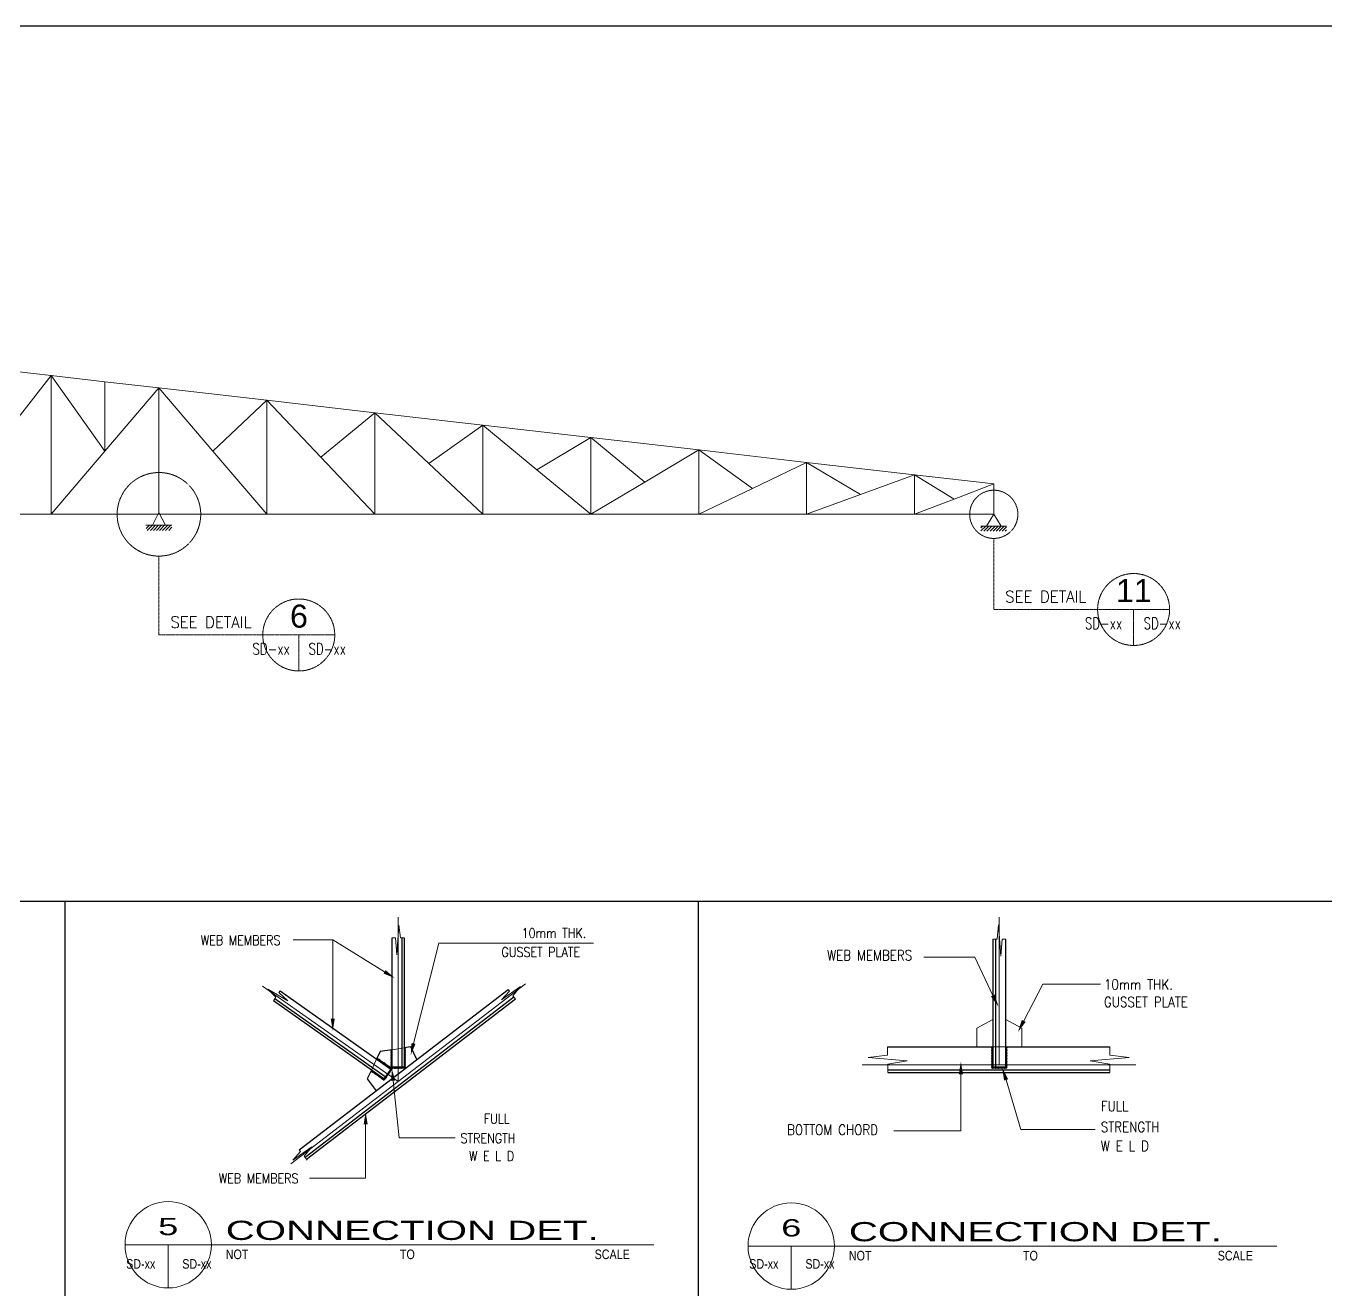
# Model space of a CAD drawing. Header units: millimetres. Extents: x -14320 to 437400, y -59080 to 73710.
# Drawn here: x 15767 to 36180, y -33711 to -13951 of the extents above; entities that cross this region are included whole.
import ezdxf
from ezdxf.enums import TextEntityAlignment as Align

# ---------------------------------------------------------------- set-up
doc = ezdxf.new("R2010")
doc.units = ezdxf.units.MM
doc.header["$LTSCALE"] = 10
doc.header["$MEASUREMENT"] = 0
doc.linetypes.add('HIDDEN', pattern=[0.375, 0.25, -0.125])
doc.linetypes.add('PHANTOM2', pattern=[1.25, 0.625, -0.125, 0.125, -0.125, 0.125, -0.125])
for name, color, linetype in [('8', 8, 'Continuous'), ('ANG', 5, 'Continuous'), ('truss', 3, 'Continuous')]:
    doc.layers.add(name, color=color, linetype=linetype)
for name, color, linetype, lineweight in [('DIM', 8, 'Continuous', 5), ('S-Anno-Symb', 143, 'PHANTOM2', 13), ('S-DETL-LW35', 3, 'Continuous', 9), ('TEXT', 2, 'Continuous', 20)]:
    doc.layers.add(name, color=color, linetype=linetype, lineweight=lineweight)
doc.styles.add('1', font='simplex.shx', dxfattribs={"width": 0.85, "height": 40})
doc.styles.add('2', font='simplex.shx', dxfattribs={"width": 0.95, "height": 40})
doc.styles.add('SHEETNAME', font='simplex.shx', dxfattribs={"width": 0.75, "height": 200})
doc.styles.add('TITLE1', font='HELV.shx', dxfattribs={"height": 500})
doc.styles.add('TITLE2', font='HELV.shx', dxfattribs={"height": 400})

# ---------------------------------------------------------------- blocks, each defined once
blk = doc.blocks.new('*X131')
at = {"color": 0}
for p, q in [((34.8082, 40.9522), (34.8116, 40.9555)), ((34.8142, 40.947), (34.8082, 40.953)), ((34.8082, 40.9462), (34.8142, 40.9522)), ((34.8142, 40.941), (34.8082, 40.947)), ((34.8082, 40.9402), (34.8142, 40.9462)), ((34.8142, 40.935), (34.8082, 40.941)), ((34.8082, 40.9342), (34.8142, 40.9402)), ((34.8142, 40.929), (34.8082, 40.935)), ((34.8082, 40.9282), (34.8142, 40.9342)), ((34.8142, 40.923), (34.8082, 40.929)), ((34.8082, 40.9222), (34.8142, 40.9282)), ((34.8142, 40.953), (34.8117, 40.9555)), ((34.8642, 40.9542), (34.8656, 40.9555)), ((34.8642, 40.9482), (34.8702, 40.9542)), ((34.8702, 40.945), (34.8642, 40.951)), ((34.8642, 40.9422), (34.8702, 40.9482)), ((34.8702, 40.939), (34.8642, 40.945)), ((34.8642, 40.9362), (34.8702, 40.9422)), ((34.8702, 40.933), (34.8642, 40.939)), ((34.8642, 40.9302), (34.8702, 40.9362)), ((34.8702, 40.927), (34.8642, 40.933)), ((34.8642, 40.9242), (34.8702, 40.9302)), ((34.8702, 40.951), (34.8657, 40.9555)), ((34.8142, 40.917), (34.8082, 40.923)), ((34.8082, 40.9162), (34.8142, 40.9222)), ((34.8142, 40.911), (34.8082, 40.917)), ((34.8082, 40.9102), (34.8142, 40.9162)), ((34.8142, 40.905), (34.8082, 40.911)), ((34.8082, 40.9042), (34.8142, 40.9102)), ((34.8142, 40.899), (34.8082, 40.905)), ((34.8082, 40.8982), (34.8142, 40.9042)), ((34.8142, 40.893), (34.8082, 40.899)), ((34.8082, 40.8922), (34.8142, 40.8982)), ((34.8142, 40.887), (34.8082, 40.893)), ((34.8082, 40.8862), (34.8142, 40.8922)), ((34.8142, 40.881), (34.8082, 40.887)), ((34.8082, 40.8802), (34.8142, 40.8862)), ((34.8185, 40.8708), (34.8082, 40.881)), ((34.8082, 40.8742), (34.8142, 40.8802)), ((34.8589, 40.8708), (34.8702, 40.8822)), ((34.8702, 40.921), (34.8642, 40.927)), ((34.8642, 40.9182), (34.8702, 40.9242)), ((34.8702, 40.915), (34.8642, 40.921)), ((34.8642, 40.9122), (34.8702, 40.9182)), ((34.8702, 40.909), (34.8642, 40.915)), ((34.8642, 40.9062), (34.8702, 40.9122)), ((34.8702, 40.903), (34.8642, 40.909)), ((34.8642, 40.9002), (34.8702, 40.9062)), ((34.8702, 40.897), (34.8642, 40.903)), ((34.8642, 40.8942), (34.8702, 40.9002)), ((34.8702, 40.891), (34.8642, 40.897)), ((34.8642, 40.8882), (34.8702, 40.8942)), ((34.8702, 40.885), (34.8642, 40.891)), ((34.8642, 40.8822), (34.8702, 40.8882)), ((34.8702, 40.879), (34.8642, 40.885)), ((34.8702, 40.873), (34.8642, 40.879)), ((34.8125, 40.8708), (34.8082, 40.875)), ((34.8109, 40.8708), (34.8169, 40.8768)), ((34.8169, 40.8708), (34.8229, 40.8768)), ((34.8245, 40.8708), (34.8185, 40.8768)), ((34.8229, 40.8708), (34.8289, 40.8768)), ((34.8305, 40.8708), (34.8245, 40.8768)), ((34.8289, 40.8708), (34.8349, 40.8768)), ((34.8365, 40.8708), (34.8305, 40.8768)), ((34.8349, 40.8708), (34.8409, 40.8768)), ((34.8425, 40.8708), (34.8365, 40.8768)), ((34.8409, 40.8708), (34.8469, 40.8768)), ((34.8485, 40.8708), (34.8425, 40.8768)), ((34.8469, 40.8708), (34.8529, 40.8768)), ((34.8545, 40.8708), (34.8485, 40.8768)), ((34.8529, 40.8708), (34.8589, 40.8768)), ((34.8605, 40.8708), (34.8545, 40.8768)), ((34.8665, 40.8708), (34.8605, 40.8768)), ((34.8649, 40.8708), (34.8702, 40.8762))]:
    blk.add_line(p, q, dxfattribs=at)
blk = doc.blocks.new('*X157')
at = {"color": 0}
for p, q in [((39.5697, 42.1195), (39.5494, 42.1398)), ((39.5504, 42.1364), (39.5642, 42.1502)), ((39.5529, 42.1329), (39.5572, 42.1372)), ((39.5573, 42.138), (39.553, 42.1423)), ((39.5554, 42.1294), (39.5597, 42.1337)), ((39.5608, 42.1404), (39.5565, 42.1447)), ((39.5597, 42.1396), (39.5846, 42.1646)), ((39.5643, 42.1429), (39.56, 42.1472)), ((39.5678, 42.1454), (39.5635, 42.1497)), ((39.5713, 42.1479), (39.567, 42.1522)), ((39.5749, 42.1504), (39.5706, 42.1547)), ((39.5784, 42.1528), (39.5741, 42.1571)), ((39.5819, 42.1553), (39.5776, 42.1596)), ((39.58, 42.154), (39.605, 42.179)), ((39.5854, 42.1578), (39.5811, 42.1621)), ((39.5889, 42.1603), (39.5846, 42.1646)), ((39.5924, 42.1628), (39.5881, 42.1671)), ((39.596, 42.1653), (39.5917, 42.1696)), ((39.5995, 42.1677), (39.5952, 42.172)), ((39.603, 42.1702), (39.5987, 42.1745)), ((39.6004, 42.1684), (39.614, 42.182)), ((39.6065, 42.1727), (39.6022, 42.177)), ((39.61, 42.1752), (39.6057, 42.1795)), ((39.6136, 42.1777), (39.6092, 42.182)), ((39.5579, 42.1259), (39.5622, 42.1302)), ((39.5839, 42.0993), (39.5591, 42.1241)), ((39.5604, 42.1223), (39.5647, 42.1266)), ((39.5628, 42.1188), (39.5672, 42.1231)), ((39.5653, 42.1153), (39.5696, 42.1196)), ((39.5678, 42.1118), (39.5721, 42.1161)), ((39.5703, 42.1083), (39.5746, 42.1126)), ((39.5728, 42.1047), (39.5771, 42.109)), ((39.5869, 42.0903), (39.5734, 42.1038)), ((39.5752, 42.1012), (39.5795, 42.1055)), ((39.5777, 42.0977), (39.582, 42.102)), ((39.5802, 42.0942), (39.5845, 42.0985)), ((39.5827, 42.0907), (39.5964, 42.1043)), ((39.5904, 42.0928), (39.5861, 42.0971)), ((39.5939, 42.0953), (39.5896, 42.0996)), ((39.5918, 42.0938), (39.6167, 42.1187)), ((39.5975, 42.0978), (39.5931, 42.1021)), ((39.601, 42.1002), (39.5967, 42.1046)), ((39.6045, 42.1027), (39.6002, 42.107)), ((39.608, 42.1052), (39.6037, 42.1095)), ((39.6115, 42.1077), (39.6072, 42.112)), ((39.615, 42.1102), (39.6107, 42.1145)), ((39.6186, 42.1127), (39.6143, 42.117)), ((39.6221, 42.1151), (39.6178, 42.1194)), ((39.6256, 42.1176), (39.6213, 42.1219)), ((39.6291, 42.1201), (39.6248, 42.1244)), ((39.6326, 42.1226), (39.6283, 42.1269)), ((39.6361, 42.1251), (39.6318, 42.1294)), ((39.6326, 42.1225), (39.64, 42.1299)), ((39.6397, 42.1275), (39.6354, 42.1319))]:
    blk.add_line(p, q, dxfattribs=at)
blk = doc.blocks.new('*X156')
at = {"color": 0}
for p, q in [((39.495, 42.225), (39.4962, 42.2261)), ((39.495, 42.219), (39.501, 42.225)), ((39.501, 42.2182), (39.495, 42.2242)), ((39.495, 42.213), (39.501, 42.219)), ((39.501, 42.2122), (39.495, 42.2182)), ((39.495, 42.207), (39.501, 42.213)), ((39.501, 42.2062), (39.495, 42.2122)), ((39.495, 42.201), (39.501, 42.207)), ((39.501, 42.2002), (39.495, 42.2062)), ((39.495, 42.195), (39.501, 42.201)), ((39.501, 42.1942), (39.495, 42.2002)), ((39.495, 42.189), (39.501, 42.195)), ((39.501, 42.1882), (39.495, 42.1942)), ((39.495, 42.183), (39.501, 42.189)), ((39.501, 42.1822), (39.495, 42.1882)), ((39.501, 42.2242), (39.4991, 42.2261)), ((39.551, 42.215), (39.5543, 42.2182)), ((39.557, 42.2102), (39.551, 42.2162)), ((39.551, 42.209), (39.557, 42.215)), ((39.557, 42.2042), (39.551, 42.2102)), ((39.551, 42.203), (39.557, 42.209)), ((39.557, 42.1982), (39.551, 42.2042)), ((39.551, 42.197), (39.557, 42.203)), ((39.557, 42.1922), (39.551, 42.1982)), ((39.551, 42.191), (39.557, 42.197)), ((39.557, 42.1862), (39.551, 42.1922)), ((39.551, 42.185), (39.557, 42.191)), ((39.557, 42.2162), (39.555, 42.2182)), ((39.495, 42.177), (39.501, 42.183)), ((39.501, 42.1762), (39.495, 42.1822)), ((39.495, 42.171), (39.501, 42.177)), ((39.501, 42.1702), (39.495, 42.1762)), ((39.495, 42.165), (39.501, 42.171)), ((39.501, 42.1642), (39.495, 42.1702)), ((39.495, 42.159), (39.501, 42.165)), ((39.501, 42.1582), (39.495, 42.1642)), ((39.495, 42.153), (39.501, 42.159)), ((39.501, 42.1522), (39.495, 42.1582)), ((39.495, 42.147), (39.501, 42.153)), ((39.5074, 42.1398), (39.495, 42.1522)), ((39.495, 42.141), (39.501, 42.147)), ((39.5014, 42.1398), (39.495, 42.1462)), ((39.4999, 42.1398), (39.5059, 42.1458)), ((39.5059, 42.1398), (39.5119, 42.1458)), ((39.5134, 42.1398), (39.5074, 42.1458)), ((39.5119, 42.1398), (39.5179, 42.1458)), ((39.5194, 42.1398), (39.5134, 42.1458)), ((39.5179, 42.1398), (39.5239, 42.1458)), ((39.5254, 42.1398), (39.5194, 42.1458)), ((39.5239, 42.1398), (39.5299, 42.1458)), ((39.5314, 42.1398), (39.5254, 42.1458)), ((39.5299, 42.1398), (39.5359, 42.1458)), ((39.5374, 42.1398), (39.5314, 42.1458)), ((39.5359, 42.1398), (39.5419, 42.1458)), ((39.5434, 42.1398), (39.5374, 42.1458)), ((39.5419, 42.1398), (39.5479, 42.1458)), ((39.5494, 42.1398), (39.5434, 42.1458)), ((39.5479, 42.1398), (39.557, 42.149)), ((39.5554, 42.1398), (39.5494, 42.1458)), ((39.557, 42.1802), (39.551, 42.1862)), ((39.551, 42.179), (39.557, 42.185)), ((39.557, 42.1742), (39.551, 42.1802)), ((39.551, 42.173), (39.557, 42.179)), ((39.557, 42.1682), (39.551, 42.1742)), ((39.551, 42.167), (39.557, 42.173)), ((39.557, 42.1622), (39.551, 42.1682)), ((39.551, 42.161), (39.557, 42.167)), ((39.557, 42.1562), (39.551, 42.1622)), ((39.551, 42.155), (39.557, 42.161)), ((39.557, 42.1502), (39.551, 42.1562)), ((39.551, 42.149), (39.557, 42.155)), ((39.557, 42.1442), (39.551, 42.1502)), ((39.5539, 42.1398), (39.557, 42.143))]:
    blk.add_line(p, q, dxfattribs=at)
blk = doc.blocks.new('A$C6A696F9A')
at = {"layer": 'TEXT', "linetype": 'Continuous'}
h = blk.add_hatch(dxfattribs=at)
h.set_pattern_fill('_USER', color=1, scale=30, angle=45, style=0, pattern_type=0)
h.set_pattern_definition([(45, (-9801.517, -149.584), (-21.2132, 21.2132), [])])
h.paths.add_polyline_path([(178, -223), (178, -152), (-178, -152), (-178, -223)])
blk.add_line((-178, -152), (178, -152), dxfattribs=at)
blk.add_lwpolyline([(89, -152), (0, 25), (-89, -152)], close=True, dxfattribs=at)
blk = doc.blocks.new('A$C6AE83864')
at = {"layer": 'TEXT', "linetype": 'Continuous'}
h = blk.add_hatch(dxfattribs=at)
h.set_pattern_fill('_USER', color=256, scale=30, angle=45, style=0, pattern_type=0)
h.set_pattern_definition([(45, (-9801.517, -159.814), (-21.2132, 21.2132), [])])
h.paths.add_polyline_path([(178, -233), (178, -163), (-178, -163), (-178, -233)])
for p, q in [((0, 0), (-102, -163)), ((0, 0), (102, -163)), ((-178, -163), (178, -163))]:
    blk.add_line(p, q, dxfattribs=at)
blk = doc.blocks.new('See_Det_Rt')
at = {"layer": 'S-Anno-Symb', "color": 1}
for p, q in [((-625, 0), (-2429, 0)), ((-625, 0), (625, 0)), ((0, 0), (0, -625))]:
    blk.add_line(p, q, dxfattribs=at)
blk.add_circle((0, 0), 625, dxfattribs=at)
at = {"layer": 'S-Anno-Symb', "linetype": 'Continuous', "style": '2', "width": 0.95}
blk.add_text('SEE DETAIL', height=200, dxfattribs=at).set_placement((-1526, 123), align=Align.CENTER)
at = {"layer": 'S-Anno-Symb', "color": 5, "linetype": 'Continuous', "style": 'TITLE2'}
blk.add_attdef('DRWBLK', text='', height=400, dxfattribs=at).set_placement((3, 128), align=Align.CENTER)
at = {"layer": 'S-Anno-Symb', "linetype": 'Continuous', "style": 'SHEETNAME', "width": 0.75}
for tag, p in [('REFNO', (-434, -341)), ('SHTNO', (409, -341))]:
    blk.add_attdef(tag, text='', height=200, dxfattribs=at).set_placement(p, align=Align.CENTER)

msp = doc.modelspace()

# ---------------------------------------------------------------- linework, layer by layer
at = {"layer": 'ANG'}
for p, q in [((36179.7, -13950.6), (-14320.3, -13950.6)), ((-14320.3, -27635), (36179.7, -27635)), ((16379.7, -47652.2), (16379.7, -27635)), ((26279.7, -47652.2), (26279.7, -27635))]:
    msp.add_line(p, q, dxfattribs=at)
at = {"layer": 'DIM', "color": 1}
for p, q in [((21583.4, -30452.6), (21583.4, -27883.8)), ((30980.7, -30190.5), (30980.7, -27881.2)), ((21583.4, -30452.6), (19463.6, -28960)), ((23572.2, -28925), (19906.1, -31740.9)), ((28834.6, -30190.5), (33117.4, -30190.5))]:
    msp.add_line(p, q, dxfattribs=at)
at = {"layer": 'DIM'}
for p, q in [((21677.2, -29925.3), (21489.7, -29954.9)), ((30880.7, -29910.5), (31080.7, -29910.5)), ((21246.3, -30100.9), (21165.2, -30273.1))]:
    msp.add_line(p, q, dxfattribs=at)
at = {"layer": 'DIM', "color": 1}
for points in [[(21677.2, -28205.4), (21621.1, -28205.4), (21595.4, -28008.2), (21563.2, -28469.4), (21539.6, -28205.6), (21489.7, -28205.6)], [(30880.7, -28227.8), (30944.9, -28227.8), (30965.5, -28001.6), (31003.7, -28495), (31027.2, -28227.8), (31080.7, -28227.8)], [(23415.5, -29163.3), (23377.9, -29114.4), (23496.7, -28968.5), (23198.1, -29174.6), (23321.3, -29042.3), (23300.5, -29015.2)], [(19632.2, -29191.6), (19672.3, -29134.7), (19546.1, -29010.5), (19856.7, -29192.2), (19717.9, -29063.4), (19737.1, -29036.2)], [(29233.4, -29910.5), (29233.4, -30038.5), (28931.7, -30076.7), (29542.3, -30131.8), (29237, -30182.7), (29237, -30310.5)], [(32709.8, -29910.5), (32709.8, -30038.5), (33011.4, -30076.7), (32400.8, -30131.8), (32706.1, -30182.7), (32706.1, -30310.5)], [(20162.7, -31683.9), (20114.5, -31621.1), (20233.3, -31475.2), (19934.7, -31681.3), (20057.8, -31549), (20037, -31521.9)]]:
    msp.add_lwpolyline(points, dxfattribs=at)
at = {"layer": 'S-Anno-Symb', "color": 1}
for p, q in [((30894.3, -21960.7), (30894.3, -23072.3)), ((17843.3, -22237.2), (17843.3, -23470.7))]:
    msp.add_line(p, q, dxfattribs=at)
at = {"layer": 'S-Anno-Symb', "linetype": 'HIDDEN'}
for centre, radius in [((17843.3, -21584.1), 653.1), ((30894.3, -21584.1), 376.6)]:
    msp.add_circle(centre, radius, dxfattribs=at)
at = {"layer": 'S-DETL-LW35'}
for p, q in [((16155.8, -19413.3), (15312.1, -19316.2)), ((15312.1, -20498.7), (16155.8, -19413.3)), ((16999.6, -19510.4), (16155.8, -19413.3)), ((16999.6, -20595.8), (16155.8, -19413.3)), ((16155.8, -19413.3), (16155.8, -21584.1)), ((16999.6, -19510.4), (16999.6, -20595.8)), ((17843.3, -19607.5), (16999.6, -19510.4)), ((16999.6, -20595.8), (17843.3, -19607.5)), ((19530.8, -19801.7), (17843.3, -19607.5)), ((18687.1, -20595.8), (17843.3, -19607.5)), ((17843.3, -19607.5), (17843.3, -21584.1)), ((18687.1, -20595.8), (19530.8, -19801.7)), ((21218.3, -19995.9), (19530.8, -19801.7)), ((20374.6, -20692.9), (19530.8, -19801.7)), ((19530.8, -19801.7), (19530.8, -21584.1)), ((20374.6, -20692.9), (21218.3, -19995.9)), ((22905.8, -20190), (21218.3, -19995.9)), ((22062.1, -20790), (21218.3, -19995.9)), ((21218.3, -19995.9), (21218.3, -21584.1)), ((22062.1, -20790), (22905.8, -20190)), ((24593.3, -20384.2), (22905.8, -20190)), ((23749.6, -20887.1), (22905.8, -20190)), ((22905.8, -20190), (22905.8, -21584.1)), ((23749.6, -20887.1), (24593.3, -20384.2)), ((26280.8, -20578.4), (24593.3, -20384.2)), ((24593.3, -20384.2), (24593.3, -21584.1)), ((25437.1, -21081.3), (24593.3, -20384.2)), ((16155.8, -21584.1), (16999.6, -20595.8)), ((19530.8, -21584.1), (18687.1, -20595.8)), ((26280.8, -20578.4), (25437.1, -21081.3)), ((27968.3, -20772.6), (26280.8, -20578.4)), ((26280.8, -20578.4), (26280.8, -21584.1)), ((27124.6, -21178.4), (26280.8, -20578.4)), ((21218.3, -21584.1), (20374.6, -20692.9)), ((22905.8, -21584.1), (22062.1, -20790)), ((27968.3, -20772.6), (27124.6, -21178.4)), ((29655.8, -20966.8), (27968.3, -20772.6)), ((27968.3, -20772.6), (27968.3, -21584.1)), ((28812.1, -21275.5), (27968.3, -20772.6)), ((24593.3, -21584.1), (23749.6, -20887.1)), ((29655.8, -20966.8), (28812.1, -21275.5)), ((30894.3, -21109.4), (29655.8, -20966.8)), ((29655.8, -20966.8), (29655.8, -21584.1)), ((30275.1, -21346.7), (29655.8, -20966.8)), ((25437.1, -21081.3), (24593.3, -21584.1)), ((27124.6, -21178.4), (26280.8, -21584.1)), ((30894.3, -21109.4), (30275.1, -21346.7)), ((30894.3, -21109.4), (30894.3, -21584.1)), ((28812.1, -21275.5), (27968.3, -21584.1)), ((30275.1, -21346.7), (29655.8, -21584.1)), ((14468.3, -21584.1), (16155.8, -21584.1)), ((16155.8, -21584.1), (17843.3, -21584.1)), ((17843.3, -21584.1), (19530.8, -21584.1)), ((19530.8, -21584.1), (21218.3, -21584.1)), ((21218.3, -21584.1), (22905.8, -21584.1)), ((22905.8, -21584.1), (24593.3, -21584.1)), ((24593.3, -21584.1), (26280.8, -21584.1)), ((26280.8, -21584.1), (27968.3, -21584.1)), ((27968.3, -21584.1), (29655.8, -21584.1)), ((29655.8, -21584.1), (30894.3, -21584.1))]:
    msp.add_line(p, q, dxfattribs=at)
at = {"layer": 'TEXT', "color": 9}
for p, q in [((20560.4, -28238.8), (19940, -28238.8)), ((21370.2, -28737.3), (20560.4, -28238.8)), ((20560.4, -29471.1), (20560.4, -28238.8)), ((21823.2, -29857), (22218.7, -28289.9)), ((22218.7, -28289.9), (24636.8, -28289.9)), ((30597.7, -28507.1), (29801.1, -28507.1)), ((30879.3, -29106.2), (30597.7, -28507.1)), ((30379.9, -30341.7), (30379.9, -31222.7)), ((21505.6, -30439.7), (21597.9, -31331.8)), ((31086.3, -30427.2), (31314.5, -31200.4)), ((21074.5, -31121.2), (21074.5, -31964)), ((30379.9, -31222.7), (29330.2, -31222.7)), ((31314.5, -31200.4), (32479, -31200.4)), ((21597.9, -31331.8), (22473.8, -31331.8)), ((21074.5, -31964), (20198.6, -31964))]:
    msp.add_line(p, q, dxfattribs=at)
at = {"layer": 'TEXT', "color": 1, "linetype": 'Continuous'}
for p, q in [((31362.8, -29504.9), (31662.4, -28930.3)), ((31662.4, -28930.3), (32563.2, -28930.3))]:
    msp.add_line(p, q, dxfattribs=at)
at = {"layer": 'TEXT', "color": 8}
for p, q in [((17312.7, -33004.6), (25579, -33004.6)), ((17987.7, -33004.6), (17987.7, -33679.6)), ((27053.5, -33025.3), (35319.8, -33025.3)), ((27728.5, -33025.3), (27728.5, -33700.3))]:
    msp.add_line(p, q, dxfattribs=at)
at = {"layer": 'TEXT', "color": 1, "linetype": 'Continuous'}
for points in [[(30628.3, -29910.5), (30628.3, -29617.1), (30880.7, -29481.9)], [(31333, -29910.5), (31333, -29617.1), (31080.7, -29481.9)]]:
    msp.add_lwpolyline(points, dxfattribs=at)
at = {"layer": 'TEXT', "color": 8}
for centre in [(17987.7, -33004.6), (27728.5, -33025.3)]:
    msp.add_circle(centre, 675, dxfattribs=at)
at = {"layer": 'TEXT', "color": 9}
for points in [[(21353.9, -28763.9), (21386.6, -28710.7), (21529.9, -28835.6)], [(30909.1, -29091.3), (30849.4, -29121.1), (30968.7, -29285.1)], [(20529.1, -29471.1), (20591.6, -29471.1), (20560.4, -29658.6)], [(21792.8, -29849.7), (21853.5, -29864.4), (21779, -30039.3)], [(30346.5, -30341.7), (30413.2, -30341.7), (30379.9, -30141.7)], [(21536.6, -30436), (21474.5, -30443.4), (21483.5, -30253.5)], [(31054.5, -30437.2), (31118.2, -30417.3), (31026.7, -30236.3)], [(21105.7, -31121.2), (21043.2, -31121.2), (21074.5, -30933.7)]]:
    msp.add_solid(points, dxfattribs=at)
at = {"layer": 'TEXT', "color": 1, "linetype": 'Continuous'}
msp.add_solid([(31392.4, -29520.4), (31333.2, -29489.5), (31270.3, -29682.3)], dxfattribs=at)
at = {"layer": 'truss'}
for p, q in [((21489.7, -30226.4), (21489.7, -28205.6)), ((21639.7, -28205.4), (21639.7, -30226.4)), ((21677.2, -28205.4), (21677.2, -30226.4)), ((30880.7, -28227.8), (30880.7, -30225.3)), ((30920.7, -28227.8), (30920.7, -30225.3)), ((31080.7, -30225.3), (31080.7, -28227.8)), ((21381.2, -30379.6), (19653.8, -29161)), ((19737.1, -29036.2), (21467.5, -30257)), ((20037, -31522), (23300.5, -29015.2)), ((23392.6, -29133.6), (20129.2, -31640.3)), ((23415.5, -29163.3), (20152.1, -31670)), ((21359.6, -30410.3), (19632.2, -29191.6)), ((29233.4, -29910.5), (30880.7, -29910.5)), ((31080.7, -29910.5), (32709.8, -29910.5)), ((21467.5, -30257), (21359.6, -30410.3)), ((21677.2, -30226.4), (21489.7, -30226.4)), ((29237, -30270.5), (32706.1, -30270.5)), ((29237, -30310.5), (32706.1, -30310.5)), ((30880.7, -30225.3), (31080.7, -30225.3))]:
    msp.add_line(p, q, dxfattribs=at)
for points in [[(21489.7, -29954.9), (21301, -29984.7), (21246.3, -30100.9)], [(21876.3, -30109.1), (21779.6, -29909.2), (21677.2, -29925.3)], [(21165.2, -30273.1), (21099.5, -30412.7), (21241.1, -30597.1)]]:
    msp.add_lwpolyline(points, dxfattribs=at)

# ---------------------------------------------------------------- block references
at = {"layer": '8', "xscale": 1.125, "yscale": 1.125, "zscale": 1.125}
for name, p in [('A$C6A696F9A', (17843.3, -21584.1)), ('A$C6AE83864', (30894.3, -21584.1))]:
    msp.add_blockref(name, p, dxfattribs=at)
at = {"layer": 'DIM', "color": 8}
for name, p, xscale, yscale, zscale in [('*X156', (169805.9, -188273.3), -3750, 3750, 3750), ('*X131', (-108376.3, -193732.6), 4000, 4000, 4000), ('*X157', (169805.9, -188273.3), -3750, 3750, 3750)]:
    msp.add_blockref(name, p, dxfattribs=dict(at, xscale=xscale, yscale=yscale, zscale=zscale))
at = {"layer": 'S-Anno-Symb'}
ref = msp.add_blockref('See_Det_Rt', (33080.2, -23072.3), dxfattribs=dict(at, xscale=0.9000000001396984, yscale=0.9000000001396984, zscale=0.9000000001396984))
ref.add_attrib('DRWBLK', '11', dxfattribs={"color": 5, "linetype": 'Continuous', "height": 360, "style": 'TITLE2'}).set_placement((33083.3, -22957.5), align=Align.CENTER)
ref.add_attrib('REFNO', 'SD-xx', dxfattribs={"linetype": 'Continuous', "height": 180, "style": 'SHEETNAME', "width": 0.75}).set_placement((32610.8, -23379.6), align=Align.CENTER)
ref.add_attrib('SHTNO', 'SD-xx', dxfattribs={"linetype": 'Continuous', "height": 180, "style": 'SHEETNAME', "width": 0.75}).set_placement((33529, -23379.6), align=Align.CENTER)
ref = msp.add_blockref('See_Det_Rt', (20029.2, -23470.7), dxfattribs=dict(at, xscale=0.9000000001396984, yscale=0.9000000001396984, zscale=0.9000000001396984))
ref.add_attrib('DRWBLK', '6', dxfattribs={"color": 5, "linetype": 'Continuous', "height": 360, "style": 'TITLE2'}).set_placement((20032.3, -23355.8), align=Align.CENTER)
ref.add_attrib('REFNO', 'SD-xx', dxfattribs={"linetype": 'Continuous', "height": 180, "style": 'SHEETNAME', "width": 0.75}).set_placement((19597, -23778), align=Align.CENTER)
ref.add_attrib('SHTNO', 'SD-xx', dxfattribs={"linetype": 'Continuous', "height": 180, "style": 'SHEETNAME', "width": 0.75}).set_placement((20473.4, -23778), align=Align.CENTER)

# ---------------------------------------------------------------- texts
at = {"layer": 'TEXT'}
for s, height, style, width, p in [('WEB MEMBERS', 150, '1', 0.85, (18497.2, -28319.1)), ('10mm THK.', 150, '1', 0.85, (23512.9, -28206.3)), ('GUSSET PLATE', 150, '1', 0.85, (23197.2, -28503.8)), ('WEB MEMBERS', 160, '1', 0.85, (28289.8, -28558.3)), ('FULL ', 160, '1', 0.85, (32567.9, -30917.4)), ('FULL ', 150, '1', 0.85, (22921.8, -31109.1)), ('BOTTOM CHORD', 160, '1', 0.85, (27662.9, -31286.7)), ('STRENGTH', 160, '1', 0.85, (32567.9, -31243.8)), ('STRENGTH', 150, '1', 0.85, (22557.6, -31415.1)), ('W E L D', 160, '1', 0.85, (32567.9, -31540.6)), ('W E L D', 150, '1', 0.85, (22691.1, -31693.4)), ('WEB MEMBERS', 150, '1', 0.85, (18778.1, -32042.3)), ('NOT', 150, 'TITLE2', 0.8, (18887.7, -33229.6)), ('NOT', 150, 'TITLE2', 0.8, (28628.5, -33250.3))]:
    msp.add_text(s, height=height, dxfattribs=dict(at, style=style, width=width)).set_placement(p)
at = {"layer": 'TEXT', "linetype": 'Continuous', "style": '1', "width": 0.85}
for s, p in [('10mm THK.', (32616.2, -29015)), ('GUSSET PLATE', (32616.2, -29289.3))]:
    msp.add_text(s, height=160, dxfattribs=at).set_placement(p)
at = {"layer": 'TEXT', "color": 5, "style": 'TITLE1', "width": 1.5}
for s, p in [('5', (17987.7, -32854.6)), ('6', (27728.5, -32875.3))]:
    msp.add_text(s, height=270, dxfattribs=at).set_placement(p, align=Align.CENTER)
for p in [(18887.7, -32929.6), (28628.5, -32950.3)]:
    msp.add_text('CONNECTION DET.', height=300, dxfattribs=at).set_placement(p)
at = {"layer": 'TEXT', "style": 'TITLE2', "width": 0.8}
for s, p in [('SD-xx', (17558.8, -33379.6)), ('SD-xx', (18436.1, -33379.6)), ('TO', (21726.7, -33229.6)), ('SD-xx', (27299.6, -33379.6)), ('SD-xx', (28176.8, -33379.6)), ('TO', (31467.5, -33250.3))]:
    msp.add_text(s, height=150, dxfattribs=at).set_placement(p, align=Align.CENTER)
for p in [(25204, -33229.6), (34944.8, -33250.3)]:
    msp.add_text('SCALE', height=150, dxfattribs=at).set_placement(p, align=Align.RIGHT)

doc.saveas('drawing.dxf')
